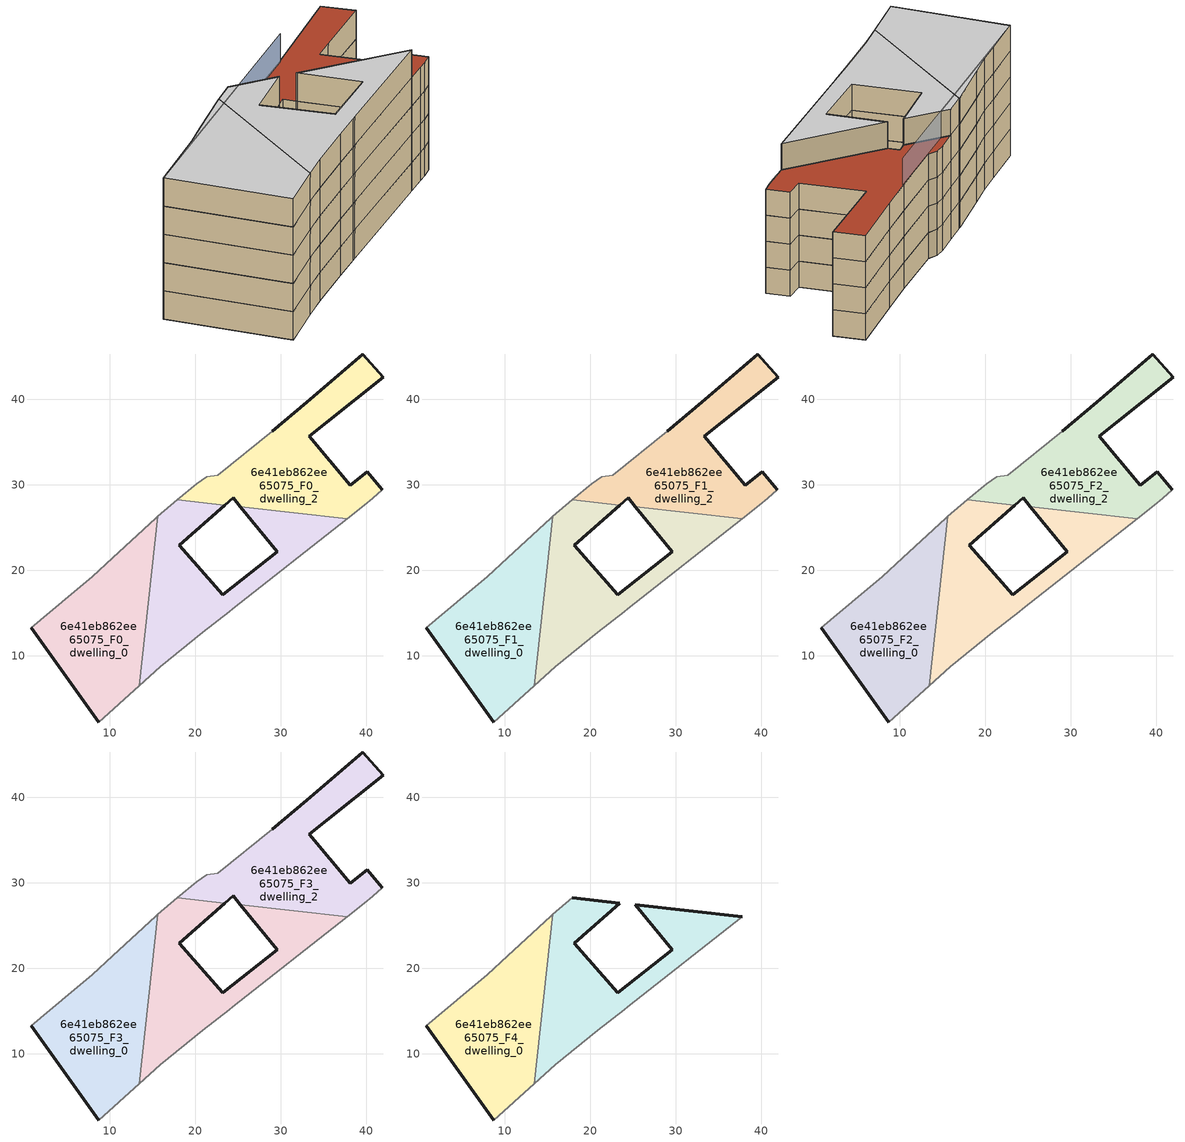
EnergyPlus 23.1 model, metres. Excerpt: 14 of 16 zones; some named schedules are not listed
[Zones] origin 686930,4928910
6e41eb862ee65075_F0_dwelling_0
 floor ground (EU_floor_Construction): 13.47,6.5 15.65,26.3 15.4,26.09 10.35,21.46 7.96,19.25 5.53,17.21 0.88,13.31 8.76,2.28 z0
 wall outside (EU_wall_Construction): 8.76,2.28 0.88,13.31 z0:3
 wall adiabatic (EU_wall_Construction): 13.47,6.5 8.76,2.28 / 0.88,13.31 5.53,17.21 7.96,19.25 10.35,21.46 15.4,26.09 15.65,26.3 z0:3
 wall to 6e41eb862ee65075_F0_dwelling_1 (EU_wall_Construction): 15.65,26.3 13.47,6.5 z0:3
6e41eb862ee65075_F0_dwelling_1
 floor ground (EU_floor_Construction): 24.42,15.51 37.77,26.05 25.29,27.42 29.6,22.16 23.21,17.13 18.15,22.93 23.48,27.62 17.93,28.23 15.65,26.3 13.47,6.5 15.95,8.72 20.92,12.75 24,15.18 z0
 wall outside (EU_wall_Construction): 23.48,27.62 18.15,22.93 23.21,17.13 29.6,22.16 25.29,27.42 z0:3
 wall adiabatic (EU_wall_Construction): 37.77,26.05 24.42,15.51 24,15.18 20.92,12.75 15.95,8.72 13.47,6.5 / 15.65,26.3 17.93,28.23 z0:3
 wall to 6e41eb862ee65075_F0_dwelling_2 (EU_wall_Construction): 25.29,27.42 37.77,26.05 / 17.93,28.23 23.48,27.62 z0:3
6e41eb862ee65075_F0_dwelling_2
 floor ground (EU_floor_Construction): 40.78,28.42 41.88,29.41 40.14,31.51 38.11,29.97 33.31,35.65 35.37,37.29 41.96,42.54 39.61,45.28 33.03,39.66 29.04,36.26 22.63,31.1 21.37,30.95 20.19,30.13 17.93,28.23 23.48,27.62 24.44,28.46 25.29,27.42 37.77,26.05 39.75,27.61 z0
 wall outside (EU_wall_Construction): 29.04,36.26 33.03,39.66 39.61,45.28 41.96,42.54 35.37,37.29 33.31,35.65 38.11,29.97 40.14,31.51 41.88,29.41 / 25.29,27.42 24.44,28.46 23.48,27.62 z0:3
 wall adiabatic (EU_wall_Construction): 41.88,29.41 40.78,28.42 39.75,27.61 37.77,26.05 / 17.93,28.23 20.19,30.13 21.37,30.95 22.63,31.1 29.04,36.26 z0:3
6e41eb862ee65075_F1_dwelling_0
 floor to 6e41eb862ee65075_F0_dwelling_0 (EU_floor_Construction): 13.47,6.5 15.65,26.3 15.4,26.09 10.35,21.46 7.96,19.25 5.53,17.21 0.88,13.31 8.76,2.28 z3
 wall outside (EU_wall_Construction): 8.76,2.28 0.88,13.31 z3:6
 wall adiabatic (EU_wall_Construction): 13.47,6.5 8.76,2.28 / 0.88,13.31 5.53,17.21 7.96,19.25 10.35,21.46 15.4,26.09 15.65,26.3 z3:6
 wall to 6e41eb862ee65075_F1_dwelling_1 (EU_wall_Construction): 15.65,26.3 13.47,6.5 z3:6
6e41eb862ee65075_F1_dwelling_1
 floor to 6e41eb862ee65075_F0_dwelling_1 (EU_floor_Construction): 24.42,15.51 37.77,26.05 25.29,27.42 29.6,22.16 23.21,17.13 18.15,22.93 23.48,27.62 17.93,28.23 15.65,26.3 13.47,6.5 15.95,8.72 20.92,12.75 24,15.18 z3
 wall outside (EU_wall_Construction): 23.48,27.62 18.15,22.93 23.21,17.13 29.6,22.16 25.29,27.42 z3:6
 wall adiabatic (EU_wall_Construction): 37.77,26.05 24.42,15.51 24,15.18 20.92,12.75 15.95,8.72 13.47,6.5 / 15.65,26.3 17.93,28.23 z3:6
 wall to 6e41eb862ee65075_F1_dwelling_2 (EU_wall_Construction): 25.29,27.42 37.77,26.05 / 17.93,28.23 23.48,27.62 z3:6
6e41eb862ee65075_F1_dwelling_2
 floor to 6e41eb862ee65075_F0_dwelling_2 (EU_floor_Construction): 40.78,28.42 41.88,29.41 40.14,31.51 38.11,29.97 33.31,35.65 35.37,37.29 41.96,42.54 39.61,45.28 33.03,39.66 29.04,36.26 22.63,31.1 21.37,30.95 20.19,30.13 17.93,28.23 23.48,27.62 24.44,28.46 25.29,27.42 37.77,26.05 39.75,27.61 z3
 wall outside (EU_wall_Construction): 29.04,36.26 33.03,39.66 39.61,45.28 41.96,42.54 35.37,37.29 33.31,35.65 38.11,29.97 40.14,31.51 41.88,29.41 / 25.29,27.42 24.44,28.46 23.48,27.62 z3:6
 wall adiabatic (EU_wall_Construction): 41.88,29.41 40.78,28.42 39.75,27.61 37.77,26.05 / 17.93,28.23 20.19,30.13 21.37,30.95 22.63,31.1 29.04,36.26 z3:6
6e41eb862ee65075_F2_dwelling_0
 floor to 6e41eb862ee65075_F1_dwelling_0 (EU_floor_Construction): 13.47,6.5 15.65,26.3 15.4,26.09 10.35,21.46 7.96,19.25 5.53,17.21 0.88,13.31 8.76,2.28 z6
 wall outside (EU_wall_Construction): 8.76,2.28 0.88,13.31 z6:9
 wall adiabatic (EU_wall_Construction): 13.47,6.5 8.76,2.28 / 0.88,13.31 5.53,17.21 7.96,19.25 10.35,21.46 15.4,26.09 15.65,26.3 z6:9
 wall to 6e41eb862ee65075_F2_dwelling_1 (EU_wall_Construction): 15.65,26.3 13.47,6.5 z6:9
6e41eb862ee65075_F2_dwelling_1
 floor to 6e41eb862ee65075_F1_dwelling_1 (EU_floor_Construction): 24.42,15.51 37.77,26.05 25.29,27.42 29.6,22.16 23.21,17.13 18.15,22.93 23.48,27.62 17.93,28.23 15.65,26.3 13.47,6.5 15.95,8.72 20.92,12.75 24,15.18 z6
 wall outside (EU_wall_Construction): 23.48,27.62 18.15,22.93 23.21,17.13 29.6,22.16 25.29,27.42 z6:9
 wall adiabatic (EU_wall_Construction): 37.77,26.05 24.42,15.51 24,15.18 20.92,12.75 15.95,8.72 13.47,6.5 / 15.65,26.3 17.93,28.23 z6:9
 wall to 6e41eb862ee65075_F2_dwelling_2 (EU_wall_Construction): 25.29,27.42 37.77,26.05 / 17.93,28.23 23.48,27.62 z6:9
6e41eb862ee65075_F2_dwelling_2
 floor to 6e41eb862ee65075_F1_dwelling_2 (EU_floor_Construction): 40.78,28.42 41.88,29.41 40.14,31.51 38.11,29.97 33.31,35.65 35.37,37.29 41.96,42.54 39.61,45.28 33.03,39.66 29.04,36.26 22.63,31.1 21.37,30.95 20.19,30.13 17.93,28.23 23.48,27.62 24.44,28.46 25.29,27.42 37.77,26.05 39.75,27.61 z6
 wall outside (EU_wall_Construction): 29.04,36.26 33.03,39.66 39.61,45.28 41.96,42.54 35.37,37.29 33.31,35.65 38.11,29.97 40.14,31.51 41.88,29.41 / 25.29,27.42 24.44,28.46 23.48,27.62 z6:9
 wall adiabatic (EU_wall_Construction): 41.88,29.41 40.78,28.42 39.75,27.61 37.77,26.05 / 17.93,28.23 20.19,30.13 21.37,30.95 22.63,31.1 29.04,36.26 z6:9
6e41eb862ee65075_F3_dwelling_0
 floor to 6e41eb862ee65075_F2_dwelling_0 (EU_floor_Construction): 13.47,6.5 15.65,26.3 15.4,26.09 10.35,21.46 7.96,19.25 5.53,17.21 0.88,13.31 8.76,2.28 z9
 wall outside (EU_wall_Construction): 8.76,2.28 0.88,13.31 z9:12
 wall adiabatic (EU_wall_Construction): 13.47,6.5 8.76,2.28 / 0.88,13.31 5.53,17.21 7.96,19.25 10.35,21.46 15.4,26.09 15.65,26.3 z9:12
 wall to 6e41eb862ee65075_F3_dwelling_1 (EU_wall_Construction): 15.65,26.3 13.47,6.5 z9:12
6e41eb862ee65075_F3_dwelling_1
 floor to 6e41eb862ee65075_F2_dwelling_1 (EU_floor_Construction): 24.42,15.51 37.77,26.05 25.29,27.42 29.6,22.16 23.21,17.13 18.15,22.93 23.48,27.62 17.93,28.23 15.65,26.3 13.47,6.5 15.95,8.72 20.92,12.75 24,15.18 z9
 wall outside (EU_wall_Construction): 23.48,27.62 18.15,22.93 23.21,17.13 29.6,22.16 25.29,27.42 z9:12
 wall adiabatic (EU_wall_Construction): 37.77,26.05 24.42,15.51 24,15.18 20.92,12.75 15.95,8.72 13.47,6.5 / 15.65,26.3 17.93,28.23 z9:12
 wall to 6e41eb862ee65075_F3_dwelling_2 (EU_wall_Construction): 25.29,27.42 37.77,26.05 / 17.93,28.23 23.48,27.62 z9:12
6e41eb862ee65075_F3_dwelling_2
 floor to 6e41eb862ee65075_F2_dwelling_2 (EU_floor_Construction): 40.78,28.42 41.88,29.41 40.14,31.51 38.11,29.97 33.31,35.65 35.37,37.29 41.96,42.54 39.61,45.28 33.03,39.66 29.04,36.26 22.63,31.1 21.37,30.95 20.19,30.13 17.93,28.23 23.48,27.62 24.44,28.46 25.29,27.42 37.77,26.05 39.75,27.61 z9
 wall outside (EU_wall_Construction): 29.04,36.26 33.03,39.66 39.61,45.28 41.96,42.54 35.37,37.29 33.31,35.65 38.11,29.97 40.14,31.51 41.88,29.41 / 25.29,27.42 24.44,28.46 23.48,27.62 z9:12
 wall adiabatic (EU_wall_Construction): 41.88,29.41 40.78,28.42 39.75,27.61 37.77,26.05 / 17.93,28.23 20.19,30.13 21.37,30.95 22.63,31.1 29.04,36.26 z9:12
 roof outside (EU_roof_Construction): 39.61,45.28 41.96,42.54 35.37,37.29 33.31,35.65 38.11,29.97 40.14,31.51 41.88,29.41 40.78,28.42 39.75,27.61 37.77,26.05 25.29,27.42 24.44,28.46 23.48,27.62 17.93,28.23 20.19,30.13 21.37,30.95 22.63,31.1 29.04,36.26 33.03,39.66 z12
6e41eb862ee65075_F4_dwelling_0
 floor to 6e41eb862ee65075_F3_dwelling_0 (EU_floor_Construction): 13.47,6.5 15.65,26.3 15.4,26.09 10.35,21.46 7.96,19.25 5.53,17.21 0.88,13.31 8.76,2.28 z12
 wall outside (EU_wall_Construction): 8.76,2.28 0.88,13.31 z12:15
 wall adiabatic (EU_wall_Construction): 13.47,6.5 8.76,2.28 / 0.88,13.31 5.53,17.21 7.96,19.25 10.35,21.46 15.4,26.09 15.65,26.3 z12:15
 wall to 6e41eb862ee65075_F4_dwelling_1 (EU_wall_Construction): 15.65,26.3 13.47,6.5 z12:15
 ceiling to 6e41eb862ee65075_F5_dwelling_0 (EU_floor_Construction): 15.65,26.3 13.47,6.5 8.76,2.28 0.88,13.31 5.53,17.21 7.96,19.25 10.35,21.46 15.4,26.09 z15
6e41eb862ee65075_F4_dwelling_1
 floor to 6e41eb862ee65075_F3_dwelling_1 (EU_floor_Construction): 24.42,15.51 37.77,26.05 25.29,27.42 29.6,22.16 23.21,17.13 18.15,22.93 23.48,27.62 17.93,28.23 15.65,26.3 13.47,6.5 15.95,8.72 20.92,12.75 24,15.18 z12
 wall outside (EU_wall_Construction): 17.93,28.23 23.48,27.62 18.15,22.93 23.21,17.13 29.6,22.16 25.29,27.42 37.77,26.05 z12:15
 wall adiabatic (EU_wall_Construction): 37.77,26.05 24.42,15.51 24,15.18 20.92,12.75 15.95,8.72 13.47,6.5 / 15.65,26.3 17.93,28.23 z12:15
 ceiling to 6e41eb862ee65075_F5_dwelling_1 (EU_floor_Construction): 37.77,26.05 24.42,15.51 24,15.18 20.92,12.75 15.95,8.72 13.47,6.5 15.65,26.3 17.93,28.23 23.48,27.62 18.15,22.93 23.21,17.13 29.6,22.16 25.29,27.42 z15
shading: 29.1,36.19 0.88,13.31 z0:15
[Building]
EU S2 Campaign: North Axis=0; Terrain=City; Solar Distribution=FullExterior
[Site:Location]
Bologna: Latitude=44.5; Longitude=11.25; Time Zone=1; Elevation=37
[SizingPeriod:WeatherFileDays]
AnnualSizingPeriod: Begin Month=1; Begin Day of Month=1; End Month=12; End Day of Month=31; Day of Week for Start Day=Monday; Use Weather File Daylight Saving Period=No; Use Weather File Rain and Snow Indicators=No
[MATERIAL]
EU_InternalMass_Material: Roughness=MediumRough; Thickness=0.1; Conductivity=1; Density=1800; Specific Heat=900; Thermal Absorptance=0.9; Solar Absorptance=0.7; Visible Absorptance=0.7
[MATERIAL:NOMASS] Roughness=MediumRough; Thermal Absorptance=0.9; Solar Absorptance=0.7; Visible Absorptance=0.7
Name | Thermal Resistance
EU_wall_NoMass | 0.905828
EU_roof_NoMass | 0.37593
EU_floor_NoMass | 0.67114
[CONSTRUCTION]
EU_wall_Construction: EU_wall_NoMass
EU_roof_Construction: EU_roof_NoMass
EU_floor_Construction: EU_floor_NoMass
EU_InternalMass_Construction: EU_InternalMass_Material
[ZONE] Type=1; Multiplier=1; Ceiling Height=autocalculate; Floor Area=autocalculate; Part of Total Floor Area=Yes
Name | Volume
6e41eb862ee65075_F0_dwelling_0 | 518.139
6e41eb862ee65075_F1_dwelling_0; 6e41eb862ee65075_F2_dwelling_0; 6e41eb862ee65075_F3_dwelling_0; 6e41eb862ee65075_F4_dwelling_0 | 518.142
6e41eb862ee65075_F0_dwelling_1 | 518.154
6e41eb862ee65075_F1_dwelling_1; 6e41eb862ee65075_F2_dwelling_1; 6e41eb862ee65075_F3_dwelling_1; 6e41eb862ee65075_F4_dwelling_1 | 518.156
6e41eb862ee65075_F0_dwelling_2 | 518.147
6e41eb862ee65075_F1_dwelling_2; 6e41eb862ee65075_F2_dwelling_2; 6e41eb862ee65075_F3_dwelling_2 | 518.149
[INTERNALMASS] Construction=EU_InternalMass_Construction
Name | Zone or ZoneList | Surface Area
6e41eb862ee65075_F0_dwelling_0_EU_InternalMass | 6e41eb862ee65075_F0_dwelling_0 | 172.713
6e41eb862ee65075_F0_dwelling_1_EU_InternalMass | 6e41eb862ee65075_F0_dwelling_1 | 172.718
6e41eb862ee65075_F0_dwelling_2_EU_InternalMass | 6e41eb862ee65075_F0_dwelling_2 | 172.716
6e41eb862ee65075_F1_dwelling_0_EU_InternalMass | 6e41eb862ee65075_F1_dwelling_0 | 172.713
6e41eb862ee65075_F1_dwelling_1_EU_InternalMass | 6e41eb862ee65075_F1_dwelling_1 | 172.718
6e41eb862ee65075_F1_dwelling_2_EU_InternalMass | 6e41eb862ee65075_F1_dwelling_2 | 172.716
6e41eb862ee65075_F2_dwelling_0_EU_InternalMass | 6e41eb862ee65075_F2_dwelling_0 | 172.713
6e41eb862ee65075_F2_dwelling_1_EU_InternalMass | 6e41eb862ee65075_F2_dwelling_1 | 172.718
6e41eb862ee65075_F2_dwelling_2_EU_InternalMass | 6e41eb862ee65075_F2_dwelling_2 | 172.716
6e41eb862ee65075_F3_dwelling_0_EU_InternalMass | 6e41eb862ee65075_F3_dwelling_0 | 172.713
6e41eb862ee65075_F3_dwelling_1_EU_InternalMass | 6e41eb862ee65075_F3_dwelling_1 | 172.718
6e41eb862ee65075_F3_dwelling_2_EU_InternalMass | 6e41eb862ee65075_F3_dwelling_2 | 172.716
6e41eb862ee65075_F4_dwelling_0_EU_InternalMass | 6e41eb862ee65075_F4_dwelling_0 | 252.131
6e41eb862ee65075_F4_dwelling_1_EU_InternalMass | 6e41eb862ee65075_F4_dwelling_1 | 266.009
[OTHEREQUIPMENT] Fuel Type=Electricity; Design Level Calculation Method=Watts/Area; Power per Zone Floor Area=1; Fraction Latent=0; Fraction Radiant=0; Fraction Lost=0; Carbon Dioxide Generation Rate=0; EndUse Subcategory=EU_Step8_InternalGains
Name | Zone or ZoneList or Space or SpaceList | Schedule
EU_Step8_InternalGain_6e41eb862ee65075_F0_dwelling_0_f000 | 6e41eb862ee65075_F0_dwelling_0 | EU_Step8_GainSchedule_6e41eb862ee65075_F0_dwelling_0_f000
EU_Step8_InternalGain_6e41eb862ee65075_F0_dwelling_1_f000 | 6e41eb862ee65075_F0_dwelling_1 | EU_Step8_GainSchedule_6e41eb862ee65075_F0_dwelling_1_f000
EU_Step8_InternalGain_6e41eb862ee65075_F0_dwelling_2_f000 | 6e41eb862ee65075_F0_dwelling_2 | EU_Step8_GainSchedule_6e41eb862ee65075_F0_dwelling_2_f000
EU_Step8_InternalGain_6e41eb862ee65075_F1_dwelling_0_f000 | 6e41eb862ee65075_F1_dwelling_0 | EU_Step8_GainSchedule_6e41eb862ee65075_F1_dwelling_0_f000
EU_Step8_InternalGain_6e41eb862ee65075_F1_dwelling_1_f000 | 6e41eb862ee65075_F1_dwelling_1 | EU_Step8_GainSchedule_6e41eb862ee65075_F1_dwelling_1_f000
EU_Step8_InternalGain_6e41eb862ee65075_F1_dwelling_2_f000 | 6e41eb862ee65075_F1_dwelling_2 | EU_Step8_GainSchedule_6e41eb862ee65075_F1_dwelling_2_f000
EU_Step8_InternalGain_6e41eb862ee65075_F2_dwelling_0_f000 | 6e41eb862ee65075_F2_dwelling_0 | EU_Step8_GainSchedule_6e41eb862ee65075_F2_dwelling_0_f000
EU_Step8_InternalGain_6e41eb862ee65075_F2_dwelling_1_f000 | 6e41eb862ee65075_F2_dwelling_1 | EU_Step8_GainSchedule_6e41eb862ee65075_F2_dwelling_1_f000
EU_Step8_InternalGain_6e41eb862ee65075_F2_dwelling_2_f000 | 6e41eb862ee65075_F2_dwelling_2 | EU_Step8_GainSchedule_6e41eb862ee65075_F2_dwelling_2_f000
EU_Step8_InternalGain_6e41eb862ee65075_F3_dwelling_0_f000 | 6e41eb862ee65075_F3_dwelling_0 | EU_Step8_GainSchedule_6e41eb862ee65075_F3_dwelling_0_f000
EU_Step8_InternalGain_6e41eb862ee65075_F3_dwelling_1_f000 | 6e41eb862ee65075_F3_dwelling_1 | EU_Step8_GainSchedule_6e41eb862ee65075_F3_dwelling_1_f000
EU_Step8_InternalGain_6e41eb862ee65075_F3_dwelling_2_f000 | 6e41eb862ee65075_F3_dwelling_2 | EU_Step8_GainSchedule_6e41eb862ee65075_F3_dwelling_2_f000
EU_Step8_InternalGain_6e41eb862ee65075_F4_dwelling_0_f000 | 6e41eb862ee65075_F4_dwelling_0 | EU_Step8_GainSchedule_6e41eb862ee65075_F4_dwelling_0_f000
EU_Step8_InternalGain_6e41eb862ee65075_F4_dwelling_1_f000 | 6e41eb862ee65075_F4_dwelling_1 | EU_Step8_GainSchedule_6e41eb862ee65075_F4_dwelling_1_f000
[ZONEVENTILATION:DESIGNFLOWRATE] Schedule=EU_AlwaysOn; Design Flow Rate Calculation Method=AirChanges/Hour; Air Changes per Hour=0.73129; Ventilation Type=Natural; Fan Pressure Rise=0; Fan Total Efficiency=1; Constant Term Coefficient=1; Temperature Term Coefficient=0; Velocity Term Coefficient=0; Velocity Squared Term Coefficient=0; Minimum Indoor Temperature=-100; Maximum Indoor Temperature=100; Delta Temperature=-100; Minimum Outdoor Temperature=-100; Maximum Outdoor Temperature=100; Maximum Wind Speed=40
Name | Zone or ZoneList or Space or SpaceList
EU_ConstantAir_6e41eb862ee65075_F0_dwelling_0 | 6e41eb862ee65075_F0_dwelling_0
EU_ConstantAir_6e41eb862ee65075_F0_dwelling_1 | 6e41eb862ee65075_F0_dwelling_1
EU_ConstantAir_6e41eb862ee65075_F0_dwelling_2 | 6e41eb862ee65075_F0_dwelling_2
EU_ConstantAir_6e41eb862ee65075_F1_dwelling_0 | 6e41eb862ee65075_F1_dwelling_0
EU_ConstantAir_6e41eb862ee65075_F1_dwelling_1 | 6e41eb862ee65075_F1_dwelling_1
EU_ConstantAir_6e41eb862ee65075_F1_dwelling_2 | 6e41eb862ee65075_F1_dwelling_2
EU_ConstantAir_6e41eb862ee65075_F2_dwelling_0 | 6e41eb862ee65075_F2_dwelling_0
EU_ConstantAir_6e41eb862ee65075_F2_dwelling_1 | 6e41eb862ee65075_F2_dwelling_1
EU_ConstantAir_6e41eb862ee65075_F2_dwelling_2 | 6e41eb862ee65075_F2_dwelling_2
EU_ConstantAir_6e41eb862ee65075_F3_dwelling_0 | 6e41eb862ee65075_F3_dwelling_0
EU_ConstantAir_6e41eb862ee65075_F3_dwelling_1 | 6e41eb862ee65075_F3_dwelling_1
EU_ConstantAir_6e41eb862ee65075_F3_dwelling_2 | 6e41eb862ee65075_F3_dwelling_2
EU_ConstantAir_6e41eb862ee65075_F4_dwelling_0 | 6e41eb862ee65075_F4_dwelling_0
EU_ConstantAir_6e41eb862ee65075_F4_dwelling_1 | 6e41eb862ee65075_F4_dwelling_1
[HVACTEMPLATE:THERMOSTAT] Constant Heating Setpoint=20; Constant Cooling Setpoint=50
EU_HeatOnly_6e41eb862ee65075_F0_dwelling_0; EU_HeatOnly_6e41eb862ee65075_F0_dwelling_1; EU_HeatOnly_6e41eb862ee65075_F0_dwelling_2; EU_HeatOnly_6e41eb862ee65075_F1_dwelling_0; EU_HeatOnly_6e41eb862ee65075_F1_dwelling_1; EU_HeatOnly_6e41eb862ee65075_F1_dwelling_2; EU_HeatOnly_6e41eb862ee65075_F2_dwelling_0; EU_HeatOnly_6e41eb862ee65075_F2_dwelling_1; EU_HeatOnly_6e41eb862ee65075_F2_dwelling_2; EU_HeatOnly_6e41eb862ee65075_F3_dwelling_0; EU_HeatOnly_6e41eb862ee65075_F3_dwelling_1; EU_HeatOnly_6e41eb862ee65075_F3_dwelling_2; EU_HeatOnly_6e41eb862ee65075_F4_dwelling_0; EU_HeatOnly_6e41eb862ee65075_F4_dwelling_1; EU_HeatOnly_6e41eb862ee65075_F5_dwelling_0; EU_HeatOnly_6e41eb862ee65075_F5_dwelling_1
[HVACTEMPLATE:ZONE:IDEALLOADSAIRSYSTEM] System Availability Schedule=EU_AlwaysOn; Maximum Heating Supply Air Temperature=50; Minimum Cooling Supply Air Temperature=13; Maximum Heating Supply Air Humidity Ratio=0.0156; Minimum Cooling Supply Air Humidity Ratio=0.0077; Heating Limit=NoLimit; Cooling Limit=NoLimit; Heating Availability Schedule=EU_AlwaysOn; Cooling Availability Schedule=EU_CoolingOff; Dehumidification Control Type=ConstantSensibleHeatRatio; Cooling Sensible Heat Ratio=0.7; Dehumidification Setpoint=60; Humidification Control Type=None; Humidification Setpoint=30; Outdoor Air Method=None; Outdoor Air Flow Rate per Person=0.00944; Outdoor Air Flow Rate per Zone Floor Area=0; Outdoor Air Flow Rate per Zone=0; Demand Controlled Ventilation Type=None; Outdoor Air Economizer Type=NoEconomizer; Heat Recovery Type=None; Sensible Heat Recovery Effectiveness=0.7; Latent Heat Recovery Effectiveness=0.65
Name | Template Thermostat
6e41eb862ee65075_F0_dwelling_0 | EU_HeatOnly_6e41eb862ee65075_F0_dwelling_0
6e41eb862ee65075_F0_dwelling_1 | EU_HeatOnly_6e41eb862ee65075_F0_dwelling_1
6e41eb862ee65075_F0_dwelling_2 | EU_HeatOnly_6e41eb862ee65075_F0_dwelling_2
6e41eb862ee65075_F1_dwelling_0 | EU_HeatOnly_6e41eb862ee65075_F1_dwelling_0
6e41eb862ee65075_F1_dwelling_1 | EU_HeatOnly_6e41eb862ee65075_F1_dwelling_1
6e41eb862ee65075_F1_dwelling_2 | EU_HeatOnly_6e41eb862ee65075_F1_dwelling_2
6e41eb862ee65075_F2_dwelling_0 | EU_HeatOnly_6e41eb862ee65075_F2_dwelling_0
6e41eb862ee65075_F2_dwelling_1 | EU_HeatOnly_6e41eb862ee65075_F2_dwelling_1
6e41eb862ee65075_F2_dwelling_2 | EU_HeatOnly_6e41eb862ee65075_F2_dwelling_2
